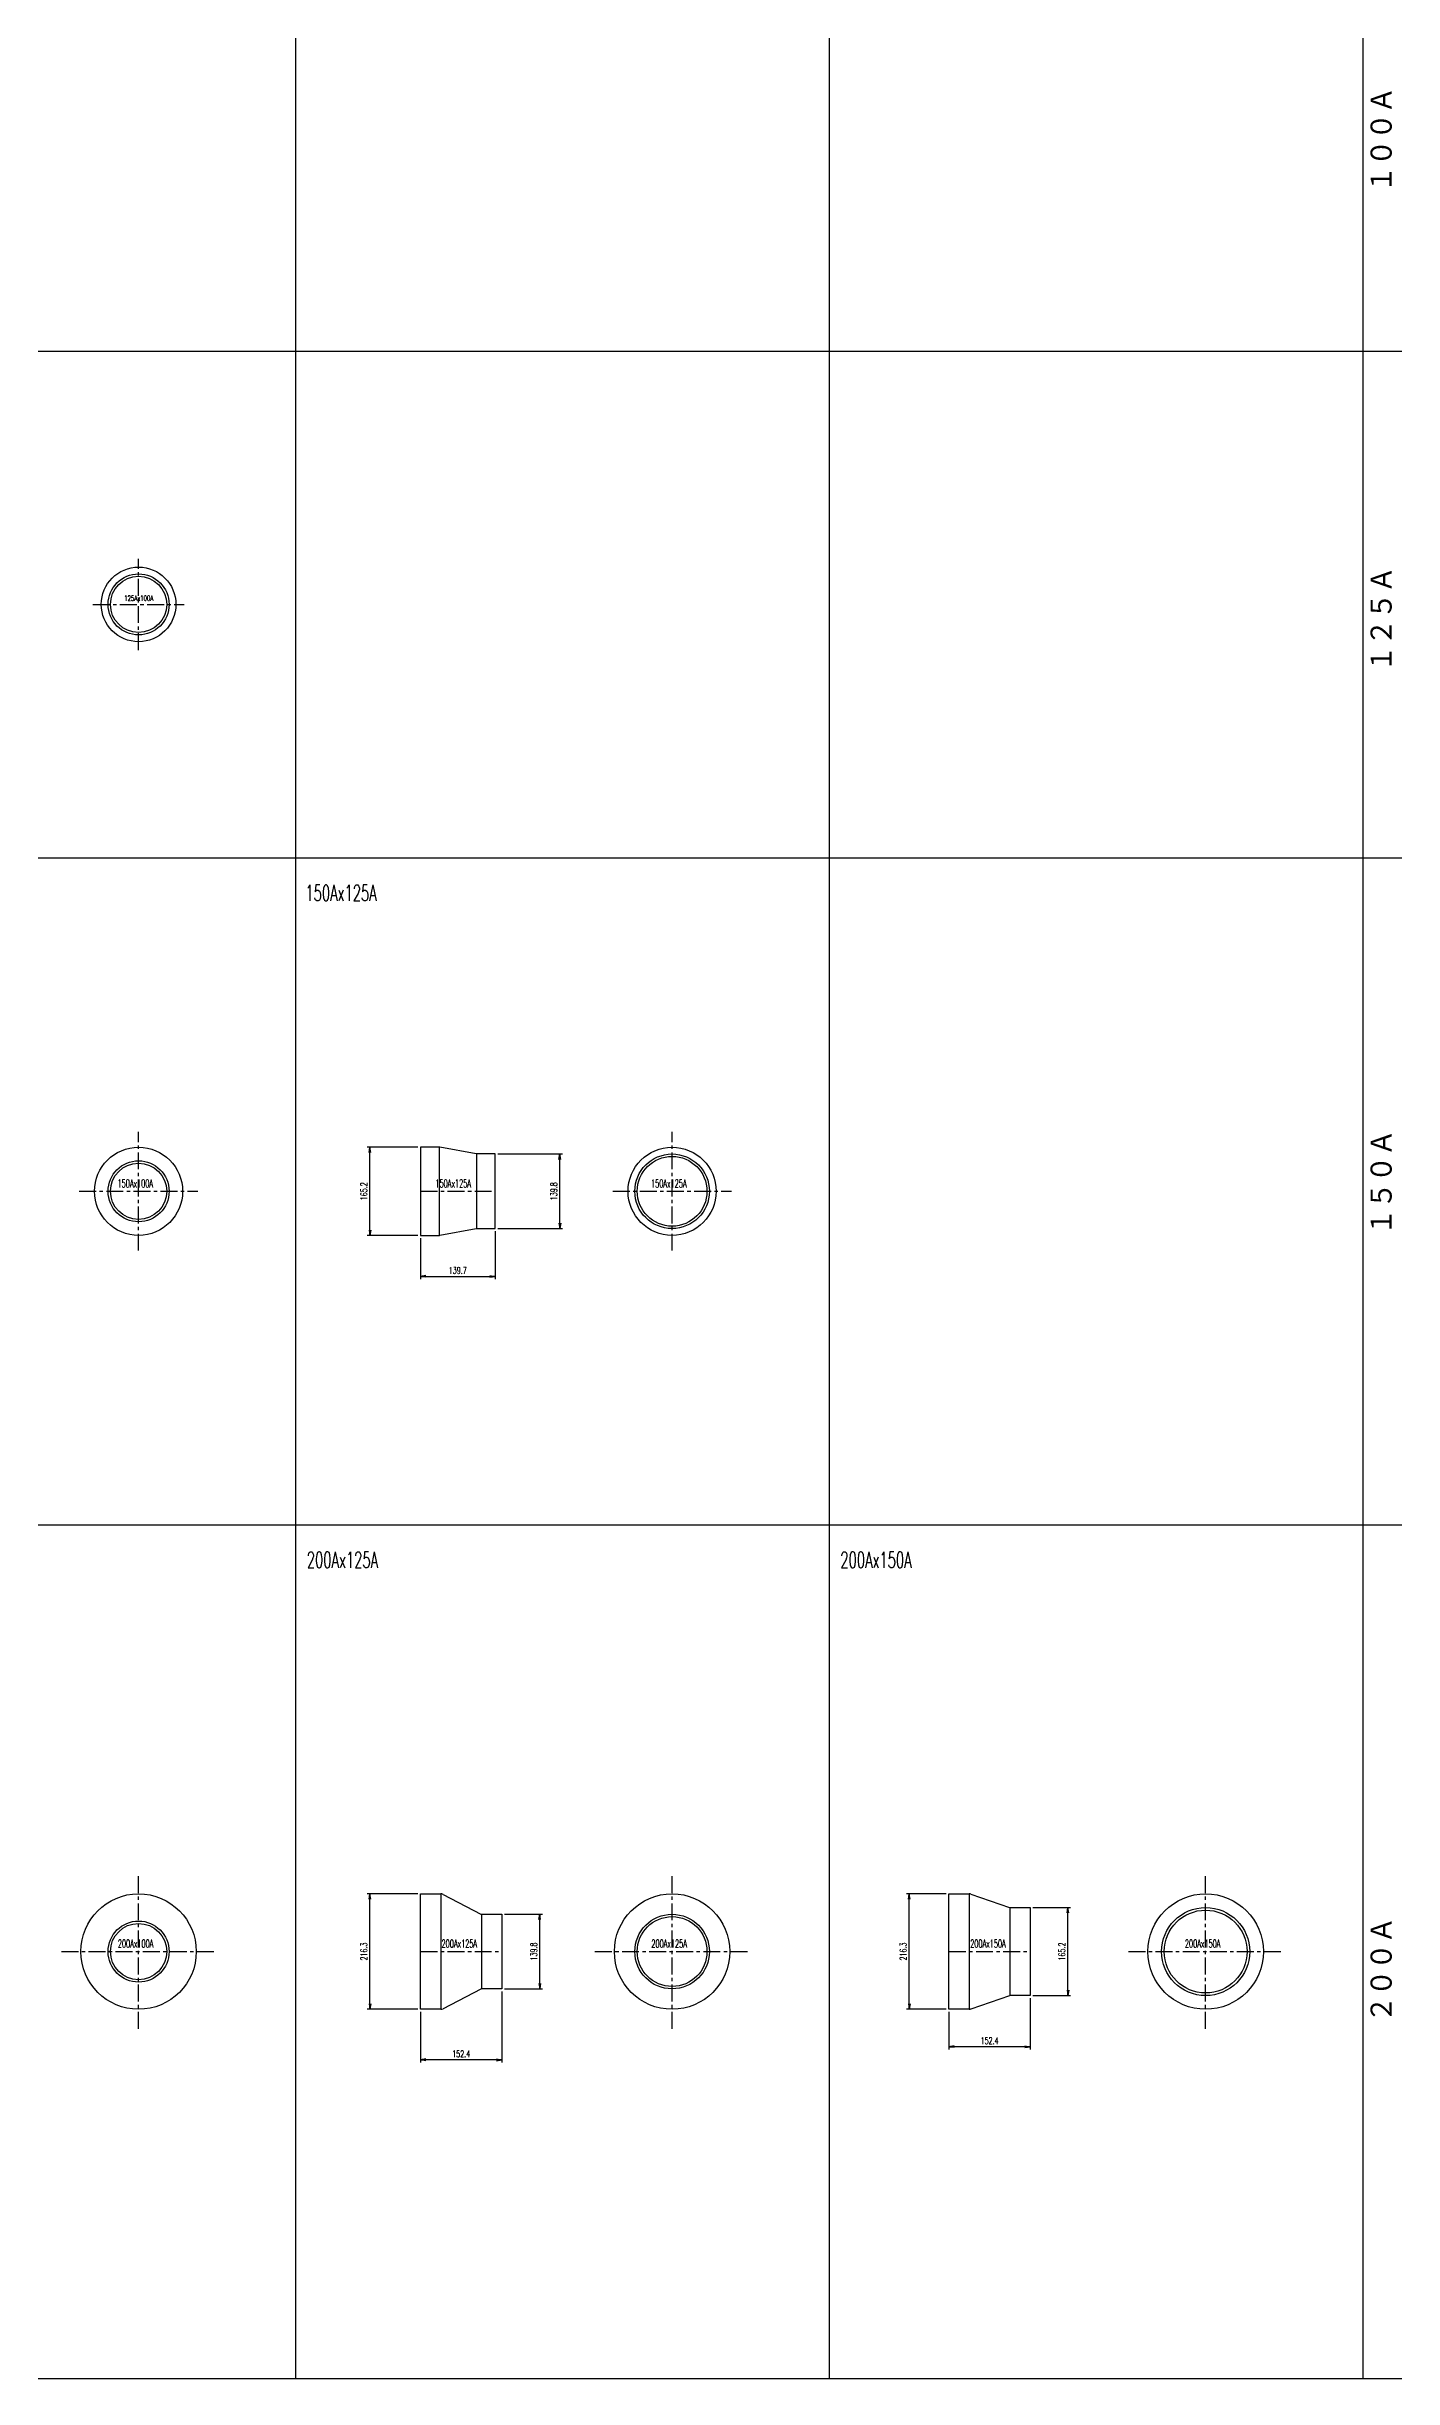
# Model space of a CAD drawing. Header units: millimetres. Extents: x 2090 to 42062, y -14812 to 2738.
# Drawn here: x 29136 to 31660, y -6552 to -2182 of the extents above; entities that cross this region are included whole.
import ezdxf

# ---------------------------------------------------------------- set-up
doc = ezdxf.new("R2010")
doc.units = ezdxf.units.MM
doc.linetypes.add('CENTER', pattern=[50.8, 31.75, -6.35, 6.35, -6.35])
for name, color, linetype in [('#配管（SUS)', 220, 'Continuous'), ('DIM', 1, 'Continuous'), ('skeleton', 7, 'Continuous')]:
    doc.layers.add(name, color=color, linetype=linetype)
doc.styles.add('kpk', font='romans.shx', dxfattribs={"width": 0.7, "bigfont": 'extfont2.shx'})
doc.styles.get("Standard").update_dxf_attribs({"font": 'romans.shx', "bigfont": 'extfont.shx'})

# ---------------------------------------------------------------- blocks, each defined once
blk = doc.blocks.new('_Open')
at = {"color": 0, "linetype": 'ByBlock', "lineweight": -2}
for p, q in [((-1, 0.17), (0, 0)), ((-1, -0.17), (0, 0)), ((0, 0), (-1, 0))]:
    blk.add_line(p, q, dxfattribs=at)
blk = doc.blocks.new('A$C2C6605AE')
at = {"layer": '#配管（SUS)', "color": 2, "linetype": 'CENTER'}
for p, q in [((0, -85.6), (0, 85.6)), ((-85.6, 0), (85.6, 0))]:
    blk.add_line(p, q, dxfattribs=at)
at = {"layer": '#配管（SUS)', "color": 0, "linetype": 'ByBlock'}
for radius in [69.9, 57.2, 52.7]:
    blk.add_circle((0, 0), radius, dxfattribs=at)
at = {"layer": 'Defpoints', "color": 5, "width": 0.6}
blk.add_text('125Ax100A', height=10, dxfattribs=at).set_placement((-26.8, 6.6))
blk = doc.blocks.new('A$C607C3022')
at = {"layer": '#配管（SUS)', "color": 2, "linetype": 'CENTER'}
for p, q in [((0, -111.2), (0, 111.2)), ((-111.2, 0), (111.2, 0))]:
    blk.add_line(p, q, dxfattribs=at)
at = {"layer": '#配管（SUS)', "color": 0, "linetype": 'ByBlock'}
for radius in [82.6, 57.2, 52.7]:
    blk.add_circle((0, 0), radius, dxfattribs=at)
at = {"layer": 'Defpoints', "color": 5, "width": 0.6}
blk.add_text('150Ax100A', height=15, dxfattribs=at).set_placement((-39.5, 7.3))
blk = doc.blocks.new('A$C0B6D47D0')
at = {"layer": '#配管（SUS)', "color": 2, "linetype": 'CENTER'}
for p, q in [((0, -144.6), (0, 144.6)), ((-144.6, 0), (144.6, 0))]:
    blk.add_line(p, q, dxfattribs=at)
at = {"layer": '#配管（SUS)', "color": 0, "linetype": 'ByBlock'}
for radius in [108.2, 57.2, 52.7]:
    blk.add_circle((0, 0), radius, dxfattribs=at)
at = {"layer": 'Defpoints', "color": 5, "width": 0.6}
blk.add_text('200Ax100A', height=15, dxfattribs=at).set_placement((-38.9, 7.3))
blk = doc.blocks.new('A$C5EF9678A')
at = {"layer": '#配管（SUS)', "color": 0, "linetype": 'ByBlock'}
for p, q in [((-104.8, 82.6), (-139.7, 82.6)), ((-139.7, 82.6), (-139.7, -82.6)), ((-104.8, 82.6), (-104.8, -82.6)), ((-35.4, 69.9), (-103.3, 82.5)), ((-34.9, 69.9), (-34.9, -69.9)), ((0, 69.9), (-34.9, 69.9)), ((0, -69.9), (0, 69.9)), ((-139.7, -82.6), (-104.8, -82.6)), ((-103.3, -82.5), (-35.4, -69.9)), ((-34.9, -69.9), (0, -69.9))]:
    blk.add_line(p, q, dxfattribs=at)
at = {"layer": '#配管（SUS)', "color": 2, "linetype": 'CENTER'}
blk.add_line((-139.7, 0), (0, 0), dxfattribs=at)
at = {"layer": '#配管（SUS)', "color": 0, "linetype": 'ByBlock'}
for centre, radius, start, end in [((-104.8, 74.6), 8, 79.5554, 90), ((-34.9, 72.9), 3, 259.5554, 270), ((-104.8, -74.6), 8, 270, 280.4446), ((-34.9, -72.9), 3, 90, 100.4446)]:
    blk.add_arc(centre, radius, start, end, dxfattribs=at)
at = {"layer": 'Defpoints', "color": 5, "width": 0.6}
blk.add_text('150Ax125A', height=15, dxfattribs=at).set_placement((-111.8, 7.3))
blk = doc.blocks.new('A$C5EA740A1')
at = {"layer": '#配管（SUS)', "color": 2, "linetype": 'CENTER'}
for p, q in [((0, -111.2), (0, 111.2)), ((-111.2, 0), (111.2, 0))]:
    blk.add_line(p, q, dxfattribs=at)
at = {"layer": '#配管（SUS)', "color": 0, "linetype": 'ByBlock'}
for radius in [82.6, 69.9, 65.4]:
    blk.add_circle((0, 0), radius, dxfattribs=at)
at = {"layer": 'Defpoints', "color": 5, "width": 0.6}
blk.add_text('150Ax125A', height=15, dxfattribs=at).set_placement((-39.5, 7.3))
blk = doc.blocks.new('A$C7FC4070C')
at = {"layer": '#配管（SUS)', "color": 0, "linetype": 'ByBlock'}
for p, q in [((-152.4, -108.1), (-152.4, 108.2)), ((-152.4, 108.2), (-114.3, 108.2)), ((-114.3, 108.2), (-114.3, -108.1)), ((-110.2, 107.2), (-39.5, 70.2)), ((-38.1, 69.9), (-38.1, -69.9)), ((-38.1, 69.9), (0, 69.9)), ((0, 69.9), (0, -69.9)), ((-39.5, -70.2), (-110.2, -107.2)), ((0, -69.9), (-38.1, -69.9)), ((-114.3, -108.1), (-152.4, -108.1))]:
    blk.add_line(p, q, dxfattribs=at)
at = {"layer": '#配管（SUS)', "color": 2, "linetype": 'CENTER'}
blk.add_line((-152.4, 0), (0, 0), dxfattribs=at)
at = {"layer": '#配管（SUS)', "color": 0, "linetype": 'ByBlock'}
for centre, radius, start, end in [((-114.3, 99.4), 8.8, 62.4453, 90), ((-38.1, 72.9), 3, 242.4453, 270), ((-38.1, -72.9), 3, 90, 117.5547), ((-114.3, -99.3), 8.8, 270, 297.5547)]:
    blk.add_arc(centre, radius, start, end, dxfattribs=at)
at = {"layer": 'Defpoints', "color": 5, "width": 0.6}
blk.add_text('200Ax125A', height=15, dxfattribs=at).set_placement((-113, 7.3))
blk = doc.blocks.new('A$C436915FD')
at = {"layer": '#配管（SUS)', "color": 2, "linetype": 'CENTER'}
for p, q in [((0, -144.6), (0, 144.6)), ((-144.6, 0), (144.6, 0))]:
    blk.add_line(p, q, dxfattribs=at)
at = {"layer": '#配管（SUS)', "color": 0, "linetype": 'ByBlock'}
for radius in [108.2, 69.9, 65.4]:
    blk.add_circle((0, 0), radius, dxfattribs=at)
at = {"layer": 'Defpoints', "color": 5, "width": 0.6}
blk.add_text('200Ax125A', height=15, dxfattribs=at).set_placement((-38.9, 7.3))
blk = doc.blocks.new('A$C30785653')
at = {"layer": '#配管（SUS)', "color": 0, "linetype": 'ByBlock'}
for p, q in [((-152.4, -108.1), (-152.4, 108.2)), ((-152.4, 108.2), (-114.3, 108.2)), ((-114.3, 108.2), (-114.3, -108.1)), ((-111.4, 107.7), (-39.1, 82.8)), ((-38.1, 82.6), (-38.1, -82.6)), ((-38.1, 82.6), (0, 82.6)), ((0, 82.6), (0, -82.6)), ((-39.1, -82.8), (-111.4, -107.7)), ((0, -82.6), (-38.1, -82.6)), ((-114.3, -108.1), (-152.4, -108.1))]:
    blk.add_line(p, q, dxfattribs=at)
at = {"layer": '#配管（SUS)', "color": 2, "linetype": 'CENTER'}
blk.add_line((-152.4, 0), (0, 0), dxfattribs=at)
at = {"layer": '#配管（SUS)', "color": 0, "linetype": 'ByBlock'}
for centre, radius, start, end in [((-114.3, 99.4), 8.8, 71.0056, 90), ((-38.1, 85.6), 3, 251.0056, 270), ((-38.1, -85.6), 3, 90, 108.9944), ((-114.3, -99.3), 8.8, 270, 288.9944)]:
    blk.add_arc(centre, radius, start, end, dxfattribs=at)
at = {"layer": 'Defpoints', "color": 5, "width": 0.6}
blk.add_text('200Ax150A', height=15, dxfattribs=at).set_placement((-112.6, 7.3))
blk = doc.blocks.new('A$C237E2275')
at = {"layer": '#配管（SUS)', "color": 2, "linetype": 'CENTER'}
for p, q in [((0, -144.6), (0, 144.6)), ((-144.6, 0), (144.6, 0))]:
    blk.add_line(p, q, dxfattribs=at)
at = {"layer": '#配管（SUS)', "color": 0, "linetype": 'ByBlock'}
for radius in [108.2, 82.6, 77.6]:
    blk.add_circle((0, 0), radius, dxfattribs=at)
at = {"layer": 'Defpoints', "color": 5, "width": 0.6}
blk.add_text('200Ax150A', height=15, dxfattribs=at).set_placement((-38.9, 7.3))

msp = doc.modelspace()

# ---------------------------------------------------------------- linework, layer by layer
at = {"layer": 'DIM', "color": 9}
for p, q in [((29831.276, -4244.832), (29736.43, -4244.832)), ((29741.43, -4400.032), (29741.43, -4254.832)), ((29980.976, -4257.532), (30102.435, -4257.532)), ((30097.435, -4387.332), (30097.435, -4267.532)), ((29831.276, -4410.032), (29736.43, -4410.032)), ((29975.976, -4402.332), (29975.976, -4491.909)), ((29980.976, -4397.332), (30102.435, -4397.332)), ((29836.276, -4415.032), (29836.276, -4491.909)), ((29846.276, -4486.909), (29965.976, -4486.909)), ((29831.276, -5644.282), (29736.43, -5644.282)), ((29741.43, -5850.582), (29741.43, -5654.282)), ((30821.696, -5644.282), (30747.32, -5644.282)), ((30752.32, -5850.582), (30752.32, -5654.282)), ((30984.096, -5669.832), (31054.705, -5669.832)), ((31049.705, -5825.032), (31049.705, -5679.832)), ((29993.676, -5682.532), (30064.768, -5682.532)), ((30059.768, -5812.332), (30059.768, -5692.532)), ((29988.676, -5827.332), (29988.676, -5960.416)), ((29993.676, -5822.332), (30064.768, -5822.332)), ((30979.096, -5840.032), (30979.096, -5935.732)), ((30984.096, -5835.032), (31054.705, -5835.032)), ((29831.276, -5860.582), (29736.43, -5860.582)), ((29836.276, -5865.582), (29836.276, -5960.416)), ((30821.696, -5860.582), (30747.32, -5860.582)), ((30826.696, -5865.582), (30826.696, -5935.732)), ((30969.096, -5930.732), (30836.696, -5930.732)), ((29978.676, -5955.416), (29846.276, -5955.416))]:
    msp.add_line(p, q, dxfattribs=at)
at = {"layer": 'skeleton'}
for p, q in [((31602.157, 1807.568), (31602.157, -6552.432)), ((29602.157, 1707.568), (29602.157, -6552.432)), ((30602.157, 1707.568), (30602.157, -6552.432)), ((21142.157, -2752.432), (42062.157, -2752.432)), ((21142.157, -3702.432), (42062.157, -3702.432)), ((21142.157, -4952.432), (42062.157, -4952.432)), ((21142.157, -6552.432), (42062.157, -6552.432))]:
    msp.add_line(p, q, dxfattribs=at)

# ---------------------------------------------------------------- block references
at = {"layer": '#配管（SUS)'}
for name, p in [('A$C2C6605AE', (29307.823, -3227.432)), ('A$C607C3022', (29307.823, -4327.432)), ('A$C5EA740A1', (30307.823, -4327.432)), ('A$C5EF9678A', (29975.976, -4327.432)), ('A$C0B6D47D0', (29307.823, -5752.432)), ('A$C436915FD', (30307.823, -5752.432)), ('A$C237E2275', (31307.823, -5752.432)), ('A$C7FC4070C', (29988.676, -5752.432)), ('A$C30785653', (30979.096, -5752.432))]:
    msp.add_blockref(name, p, dxfattribs=at)
at = {"layer": 'DIM', "color": 9, "linetype": 'ByBlock', "xscale": 10, "yscale": 10, "zscale": 10}
for p, rotation in [((29741.43, -4244.832), 90), ((30097.435, -4257.532), 90), ((29741.43, -4410.032), 270), ((30097.435, -4397.332), 270), ((29836.276, -4486.909), 180), ((29741.43, -5644.282), 90), ((30752.32, -5644.282), 90), ((31049.705, -5669.832), 90), ((30059.768, -5682.532), 90), ((30059.768, -5822.332), 270), ((29741.43, -5860.582), 270), ((30752.32, -5860.582), 270), ((31049.705, -5835.032), 270), ((30826.696, -5930.732), 180), ((29836.276, -5955.416), 180)]:
    msp.add_blockref('_Open', p, dxfattribs=dict(at, rotation=rotation))
for p in [(29975.976, -4486.909), (30979.096, -5930.732), (29988.676, -5955.416)]:
    msp.add_blockref('_Open', p, dxfattribs=at)

# ---------------------------------------------------------------- texts
at = {"color": 71, "width": 0.6}
for s, p in [('150Ax125A', (29620.571, -3783.298)), ('200Ax125A', (29623.143, -5033.298)), ('200Ax150A', (30623.143, -5033.298))]:
    msp.add_text(s, height=30, dxfattribs=at).set_placement(p)
at = {"layer": 'skeleton'}
for s, p in [('１００Ａ', (31660.829, -2455.271)), ('１２５Ａ', (31660.829, -3354.111)), ('１５０Ａ', (31660.829, -4409.55)), ('２００Ａ', (31660.829, -5885.425))]:
    msp.add_text(s, height=45, rotation=90, dxfattribs=at).set_placement(p)

# ---------------------------------------------------------------- next in the draw order: texts
at = {"layer": 'DIM', "color": 4, "linetype": 'ByBlock', "char_height": 12.5, "attachment_point": 5, "rotation": 90, "style": 'kpk', "bg_fill": 3, "box_fill_scale": 1.1, "bg_fill_color": 256, "bg_fill_true_color": 13158600, "bg_fill_transparency": 0}
for s, insert in [('165.2', (29730.18, -4327.432)), ('139.8', (30086.185, -4327.432)), ('216.3', (29730.18, -5752.432)), ('139.8', (30048.518, -5752.432)), ('216.3', (30741.07, -5752.432)), ('165.2', (31038.455, -5752.432))]:
    msp.add_mtext(s, dxfattribs=dict(at, insert=insert))
at = {"layer": 'DIM', "color": 4, "linetype": 'ByBlock', "char_height": 12.5, "attachment_point": 5, "style": 'kpk', "bg_fill": 3, "box_fill_scale": 1.1, "bg_fill_color": 256, "bg_fill_true_color": 13158600, "bg_fill_transparency": 0}
for s, insert in [('139.7', (29906.126, -4475.659)), ('152.4', (29912.476, -5944.166)), ('152.4', (30902.896, -5919.482))]:
    msp.add_mtext(s, dxfattribs=dict(at, insert=insert))

doc.saveas('drawing.dxf')
